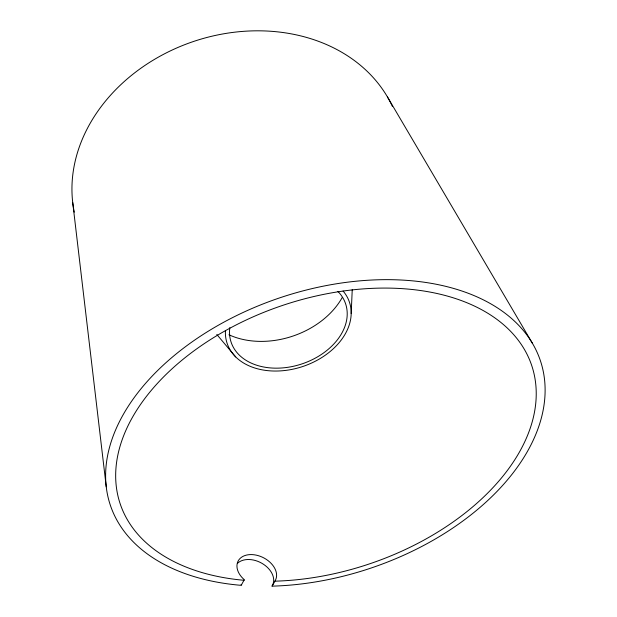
<?xml version="1.0" encoding="UTF-8"?>
<svg xmlns="http://www.w3.org/2000/svg" width="617" height="617" viewBox="0 0 617 617"><rect width="100%" height="100%" fill="white"/><g stroke="black" fill="none" stroke-linecap="round" stroke-linejoin="round"><path stroke-width="0.93" d="M351.189 313.621L352.238 289.658M216.806 334.46L235.709 356.935M387.399 96.861L532.587 343.6M72.721 202.499L106.247 486.798M342.196 297.556A76.439 56.725 -18.6 0 1 228.938 334.769M74.271 212.171A168.402 137.498 -18.6 0 1 194.424 41.177A168.402 137.498 -18.6 0 1 392.481 106.548M343.091 291.031A64.538 46.059 -18.6 0 1 302.839 366.483A64.538 46.059 -18.6 0 1 225.452 330.411M337.915 291.425A60.381 43.09 -18.6 0 1 301.983 363.899A60.381 43.09 -18.6 0 1 229.825 327.604M237.614 563.198A20.87 14.654 27.1 0 1 263.552 564.316A20.87 14.654 27.1 0 1 271.997 586.096M241.671 584.955A20.87 14.654 27.1 0 1 241.046 584.399M244.509 579.88A20.963 14.553 26.8 0 1 240.221 558.308A20.963 14.553 26.8 0 1 266.282 559.357A20.963 14.553 26.8 0 1 274.904 581.106M243.977 580.281L241.17 585.332A226.84 142.604 -18.6 0 1 183.218 348.389A226.84 142.604 -18.6 0 1 539.366 357.814A226.84 142.604 -18.6 0 1 272.089 586.15L275.005 581.168A217.076 136.342 -18.6 0 0 530.836 363.027A217.076 136.342 -18.6 0 0 190.684 353.302A217.076 136.342 -18.6 0 0 243.977 580.281"/></g></svg>
